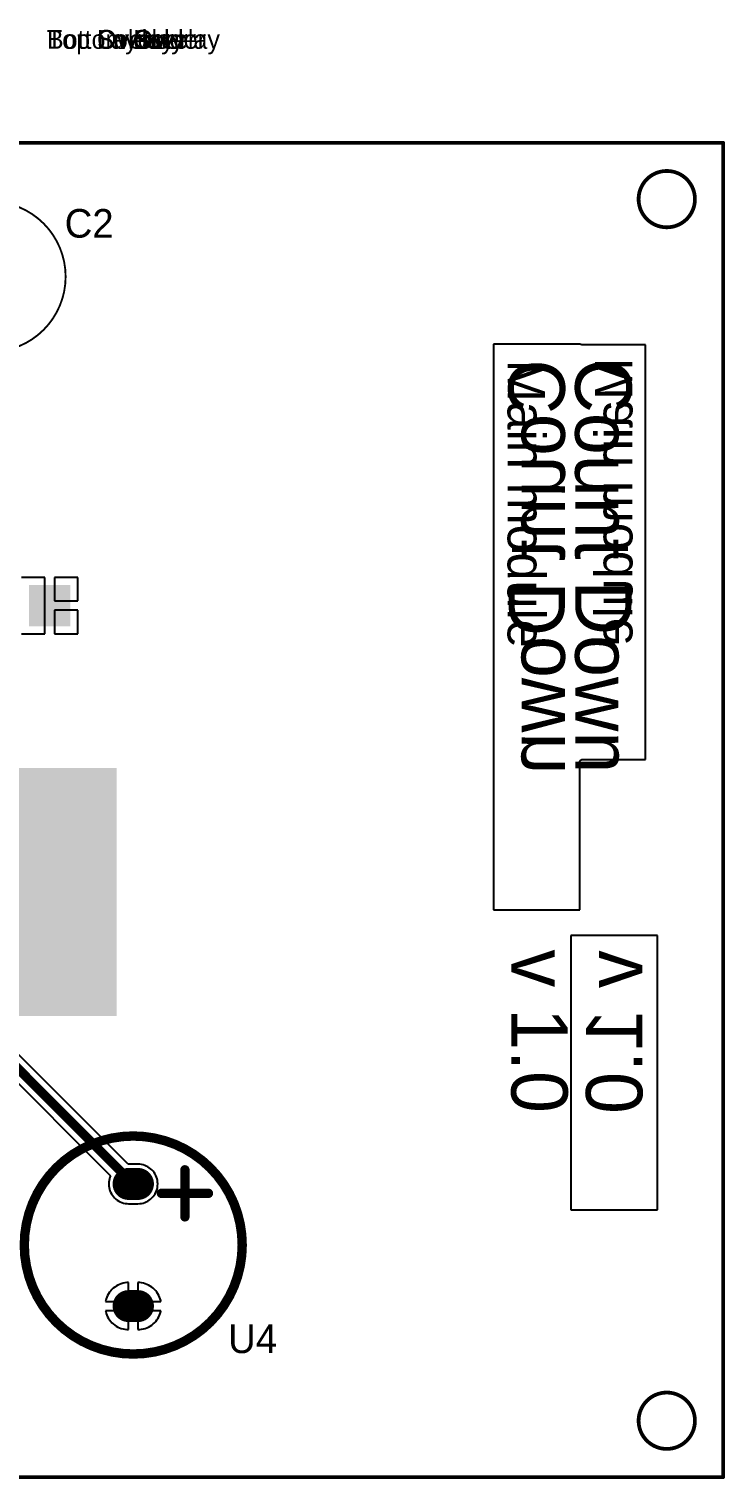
# Model space of a CAD drawing. Header units: millimetres. Extents: x 40 to 140, y 50 to 127.
# Drawn here: x 103 to 140.1, y 49.9 to 127.1 of the extents above; entities that cross this region are included whole.
import ezdxf

# ---------------------------------------------------------------- set-up
doc = ezdxf.new("R2010")
doc.units = ezdxf.units.MM
for name, color, linetype in [('BottomLayer', 5, 'Continuous'), ('BottomOverlay', 54, 'Continuous'), ('BottomSolder', 6, 'Continuous'), ('MultiLayer', 9, 'Continuous'), ('TopLayer', 1, 'Continuous'), ('TopOverlay', 2, 'Continuous'), ('TopPaste', 8, 'Continuous'), ('TopSolder', 216, 'Continuous')]:
    doc.layers.add(name, color=color, linetype=linetype)

msp = doc.modelspace()

# ---------------------------------------------------------------- linework, layer by layer
at = {"layer": 'BottomLayer'}
for p, q in [((40, 121), (140, 121)), ((140, 121), (140, 50)), ((135.747, 118.837), (135.607, 118.577)), ((135.934, 119.066), (135.747, 118.837)), ((136.163, 119.253), (135.934, 119.066)), ((136.423, 119.393), (136.163, 119.253)), ((136.706, 119.478), (136.423, 119.393)), ((137, 119.507), (136.706, 119.478)), ((137.294, 119.478), (137, 119.507)), ((137.577, 119.393), (137.294, 119.478)), ((137.837, 119.253), (137.577, 119.393)), ((138.066, 119.066), (137.837, 119.253)), ((138.253, 118.837), (138.066, 119.066)), ((138.393, 118.577), (138.253, 118.837)), ((135.522, 118.294), (135.493, 118)), ((135.607, 118.577), (135.522, 118.294)), ((138.478, 118.294), (138.393, 118.577)), ((138.507, 118), (138.478, 118.294)), ((135.493, 118), (135.522, 117.706)), ((135.522, 117.706), (135.607, 117.423)), ((135.607, 117.423), (135.747, 117.163)), ((138.253, 117.163), (138.393, 117.423)), ((138.393, 117.423), (138.478, 117.706)), ((138.478, 117.706), (138.507, 118)), ((135.747, 117.163), (135.934, 116.934)), ((135.934, 116.934), (136.163, 116.747)), ((136.163, 116.747), (136.423, 116.607)), ((136.423, 116.607), (136.706, 116.522)), ((136.706, 116.522), (137, 116.493)), ((137, 116.493), (137.294, 116.522)), ((137.294, 116.522), (137.577, 116.607)), ((137.577, 116.607), (137.837, 116.747)), ((137.837, 116.747), (138.066, 116.934)), ((138.066, 116.934), (138.253, 117.163)), ((131.769, 110.275), (127.776, 110.275)), ((127.776, 110.275), (127.776, 80.184)), ((131.769, 110.275), (131.769, 110.275)), ((131.769, 110.275), (131.769, 110.275)), ((132.375, 110.275), (131.769, 110.275)), ((132.476, 110.25), (132.375, 110.275)), ((133.082, 110.25), (132.476, 110.25)), ((132.476, 110.25), (132.476, 110.25)), ((135.875, 110.25), (133.082, 110.25)), ((133.082, 110.25), (133.082, 110.25)), ((133.082, 110.25), (133.082, 110.25)), ((135.875, 88.19), (135.875, 110.25)), ((103.9, 97.875), (102.65, 97.875)), ((103.9, 96.375), (103.9, 97.875)), ((105.65, 97.875), (104.4, 97.875)), ((104.4, 97.875), (104.4, 96.625)), ((105.65, 96.625), (105.65, 97.875)), ((104.4, 96.625), (105.65, 96.625)), ((103.9, 94.875), (103.9, 96.375)), ((105.65, 96.125), (104.4, 96.125)), ((104.4, 96.125), (104.4, 94.875)), ((105.65, 94.875), (105.65, 96.125)), ((102.65, 94.875), (103.9, 94.875)), ((104.4, 94.875), (105.65, 94.875)), ((132.375, 88.089), (132.476, 88.19)), ((132.375, 80.184), (132.375, 88.089)), ((132.476, 88.19), (133.082, 88.19)), ((133.082, 88.19), (133.082, 88.19)), ((133.082, 88.19), (133.082, 88.19)), ((133.082, 88.19), (135.875, 88.19)), ((127.776, 80.184), (132.375, 80.184)), ((136.5, 78.825), (131.901, 78.825)), ((131.901, 78.825), (131.901, 64.229)), ((136.5, 64.229), (136.5, 78.825)), ((108.329, 66.65), (101.59, 73.39)), ((100.972, 72.449), (107.391, 66.03)), ((108.35, 66.651), (108.329, 66.65)), ((108.85, 66.651), (108.35, 66.651)), ((108.942, 66.647), (108.85, 66.651)), ((109.033, 66.635), (108.942, 66.647)), ((109.122, 66.615), (109.033, 66.635)), ((109.209, 66.588), (109.122, 66.615)), ((109.294, 66.553), (109.209, 66.588)), ((109.375, 66.51), (109.294, 66.553)), ((109.453, 66.461), (109.375, 66.51)), ((109.526, 66.405), (109.453, 66.461)), ((109.593, 66.343), (109.526, 66.405)), ((107.303, 65.692), (107.299, 65.6)), ((107.299, 65.6), (107.303, 65.508)), ((107.315, 65.783), (107.303, 65.692)), ((107.335, 65.872), (107.315, 65.783)), ((107.362, 65.959), (107.335, 65.872)), ((107.391, 66.03), (107.362, 65.959)), ((109.655, 66.276), (109.593, 66.343)), ((109.711, 66.203), (109.655, 66.276)), ((109.76, 66.125), (109.711, 66.203)), ((109.803, 66.044), (109.76, 66.125)), ((109.838, 65.959), (109.803, 66.044)), ((109.865, 65.872), (109.838, 65.959)), ((109.885, 65.783), (109.865, 65.872)), ((109.897, 65.692), (109.885, 65.783)), ((109.901, 65.6), (109.897, 65.692)), ((109.897, 65.508), (109.901, 65.6)), ((107.303, 65.508), (107.315, 65.417)), ((107.315, 65.417), (107.335, 65.328)), ((107.335, 65.328), (107.362, 65.241)), ((107.362, 65.241), (107.397, 65.156)), ((107.397, 65.156), (107.44, 65.075)), ((107.44, 65.075), (107.489, 64.997)), ((107.489, 64.997), (107.545, 64.924)), ((107.545, 64.924), (107.607, 64.857)), ((107.607, 64.857), (107.674, 64.795)), ((109.526, 64.795), (109.593, 64.857)), ((109.593, 64.857), (109.655, 64.924)), ((109.655, 64.924), (109.711, 64.997)), ((109.711, 64.997), (109.76, 65.075)), ((109.76, 65.075), (109.803, 65.156)), ((109.803, 65.156), (109.838, 65.241)), ((109.838, 65.241), (109.865, 65.328)), ((109.865, 65.328), (109.885, 65.417)), ((109.885, 65.417), (109.897, 65.508)), ((107.674, 64.795), (107.747, 64.739)), ((107.747, 64.739), (107.824, 64.69)), ((107.824, 64.69), (107.906, 64.647)), ((107.906, 64.647), (107.991, 64.612)), ((107.991, 64.612), (108.078, 64.585)), ((108.078, 64.585), (108.167, 64.565)), ((108.167, 64.565), (108.258, 64.553)), ((108.258, 64.553), (108.35, 64.549)), ((108.35, 64.549), (108.85, 64.549)), ((108.85, 64.549), (108.942, 64.553)), ((108.942, 64.553), (109.033, 64.565)), ((109.033, 64.565), (109.122, 64.585)), ((109.122, 64.585), (109.209, 64.612)), ((109.209, 64.612), (109.294, 64.647)), ((109.294, 64.647), (109.375, 64.69)), ((109.375, 64.69), (109.453, 64.739)), ((109.453, 64.739), (109.526, 64.795)), ((131.901, 64.229), (136.5, 64.229)), ((107.782, 60.215), (107.696, 60.167)), ((107.871, 60.256), (107.782, 60.215)), ((107.963, 60.29), (107.871, 60.256)), ((108.058, 60.316), (107.963, 60.29)), ((108.154, 60.336), (108.058, 60.316)), ((108.252, 60.347), (108.154, 60.336)), ((108.35, 60.351), (108.252, 60.347)), ((108.35, 59.35), (108.35, 60.351)), ((108.35, 60.351), (108.35, 60.351)), ((108.948, 60.347), (108.85, 60.351)), ((108.85, 60.351), (108.85, 60.351)), ((108.85, 60.351), (108.85, 59.35)), ((109.046, 60.336), (108.948, 60.347)), ((109.142, 60.316), (109.046, 60.336)), ((109.237, 60.29), (109.142, 60.316)), ((109.329, 60.256), (109.237, 60.29)), ((109.418, 60.215), (109.329, 60.256)), ((109.504, 60.167), (109.418, 60.215)), ((107.16, 59.487), (107.134, 59.392)), ((107.194, 59.579), (107.16, 59.487)), ((107.235, 59.668), (107.194, 59.579)), ((107.283, 59.754), (107.235, 59.668)), ((107.338, 59.835), (107.283, 59.754)), ((107.399, 59.912), (107.338, 59.835)), ((107.465, 59.985), (107.399, 59.912)), ((107.538, 60.051), (107.465, 59.985)), ((107.615, 60.112), (107.538, 60.051)), ((107.696, 60.167), (107.615, 60.112)), ((109.585, 60.112), (109.504, 60.167)), ((109.662, 60.051), (109.585, 60.112)), ((109.735, 59.985), (109.662, 60.051)), ((109.801, 59.912), (109.735, 59.985)), ((109.862, 59.835), (109.801, 59.912)), ((109.917, 59.754), (109.862, 59.835)), ((109.965, 59.668), (109.917, 59.754)), ((110.006, 59.579), (109.965, 59.668)), ((110.04, 59.487), (110.006, 59.579)), ((110.066, 59.392), (110.04, 59.487)), ((107.134, 59.392), (107.125, 59.35)), ((107.125, 59.35), (108.35, 59.35)), ((108.35, 58.85), (107.125, 58.85)), ((107.125, 58.85), (107.134, 58.808)), ((107.134, 58.808), (107.16, 58.713)), ((107.16, 58.713), (107.194, 58.621)), ((108.35, 57.849), (108.35, 58.85)), ((108.85, 59.35), (110.075, 59.35)), ((110.075, 58.85), (108.85, 58.85)), ((108.85, 58.85), (108.85, 57.849)), ((110.006, 58.621), (110.04, 58.713)), ((110.04, 58.713), (110.066, 58.808)), ((110.075, 59.35), (110.066, 59.392)), ((110.066, 58.808), (110.075, 58.85)), ((107.194, 58.621), (107.235, 58.532)), ((107.235, 58.532), (107.283, 58.446)), ((107.283, 58.446), (107.338, 58.365)), ((107.338, 58.365), (107.399, 58.288)), ((107.399, 58.288), (107.465, 58.215)), ((107.465, 58.215), (107.538, 58.149)), ((107.538, 58.149), (107.615, 58.088)), ((107.615, 58.088), (107.696, 58.033)), ((107.696, 58.033), (107.782, 57.985)), ((107.782, 57.985), (107.871, 57.944)), ((107.871, 57.944), (107.963, 57.91)), ((107.963, 57.91), (108.058, 57.884)), ((108.058, 57.884), (108.154, 57.864)), ((109.046, 57.864), (109.142, 57.884)), ((109.142, 57.884), (109.237, 57.91)), ((109.237, 57.91), (109.329, 57.944)), ((109.329, 57.944), (109.418, 57.985)), ((109.418, 57.985), (109.504, 58.033)), ((109.504, 58.033), (109.585, 58.088)), ((109.585, 58.088), (109.662, 58.149)), ((109.662, 58.149), (109.735, 58.215)), ((109.735, 58.215), (109.801, 58.288)), ((109.801, 58.288), (109.862, 58.365)), ((109.862, 58.365), (109.917, 58.446)), ((109.917, 58.446), (109.965, 58.532)), ((109.965, 58.532), (110.006, 58.621)), ((108.154, 57.864), (108.252, 57.853)), ((108.252, 57.853), (108.35, 57.849)), ((108.35, 57.849), (108.35, 57.849)), ((108.85, 57.849), (108.948, 57.853)), ((108.85, 57.849), (108.85, 57.849)), ((108.948, 57.853), (109.046, 57.864)), ((135.934, 54.066), (135.747, 53.837)), ((136.163, 54.253), (135.934, 54.066)), ((136.423, 54.393), (136.163, 54.253)), ((136.706, 54.478), (136.423, 54.393)), ((137, 54.507), (136.706, 54.478)), ((137.294, 54.478), (137, 54.507)), ((137.577, 54.393), (137.294, 54.478)), ((137.837, 54.253), (137.577, 54.393)), ((138.066, 54.066), (137.837, 54.253)), ((138.253, 53.837), (138.066, 54.066)), ((135.522, 53.294), (135.493, 53)), ((135.607, 53.577), (135.522, 53.294)), ((135.747, 53.837), (135.607, 53.577)), ((138.393, 53.577), (138.253, 53.837)), ((138.478, 53.294), (138.393, 53.577)), ((138.507, 53), (138.478, 53.294)), ((135.493, 53), (135.522, 52.706)), ((135.522, 52.706), (135.607, 52.423)), ((138.393, 52.423), (138.478, 52.706)), ((138.478, 52.706), (138.507, 53)), ((135.607, 52.423), (135.747, 52.163)), ((135.747, 52.163), (135.934, 51.934)), ((135.934, 51.934), (136.163, 51.747)), ((136.163, 51.747), (136.423, 51.607)), ((137.577, 51.607), (137.837, 51.747)), ((137.837, 51.747), (138.066, 51.934)), ((138.066, 51.934), (138.253, 52.163)), ((138.253, 52.163), (138.393, 52.423)), ((136.423, 51.607), (136.706, 51.522)), ((136.706, 51.522), (137, 51.493)), ((137, 51.493), (137.294, 51.522)), ((137.294, 51.522), (137.577, 51.607)), ((140, 50), (40.707, 50))]:
    msp.add_line(p, q, dxfattribs=at)
for points, const_width in [([(101.2, 73), (108.6, 65.6)], 0.5), ([(108.85, 65.6), (108.35, 65.6)], 1.5), ([(108.85, 59.1), (108.35, 59.1)], 1.5)]:
    msp.add_lwpolyline(points, dxfattribs=dict(at, const_width=const_width))
for points, const_width in [([(107.975, 65.6, 1), (108.725, 65.6, 1)], 0.75), ([(108.475, 65.6, 1), (109.225, 65.6, 1)], 0.75), ([(108.475, 65.6, 1), (108.725, 65.6, 1)], 0.25), ([(107.975, 59.1, 1), (108.725, 59.1, 1)], 0.75), ([(108.475, 59.1, 1), (109.225, 59.1, 1)], 0.75)]:
    msp.add_lwpolyline(points, format="xyb", close=True, dxfattribs=dict(at, const_width=const_width))
msp.add_solid([(105.15, 95.375), (105.15, 97.375), (103.15, 95.375), (103.15, 97.375)], dxfattribs=at)
at = {"layer": 'BottomSolder', "const_width": 1.7}
for points in [[(108.85, 65.6), (108.35, 65.6)], [(108.85, 59.1), (108.35, 59.1)]]:
    msp.add_lwpolyline(points, dxfattribs=at)
at = {"layer": 'BottomSolder', "const_width": 0.85}
for points in [[(107.925, 65.6, 1), (108.775, 65.6, 1)], [(108.425, 65.6, 1), (109.275, 65.6, 1)], [(107.925, 59.1, 1), (108.775, 59.1, 1)], [(108.425, 59.1, 1), (109.275, 59.1, 1)]]:
    msp.add_lwpolyline(points, format="xyb", close=True, dxfattribs=at)
at = {"layer": 'BottomSolder'}
msp.add_solid([(105.25, 95.275), (105.25, 97.475), (103.05, 95.275), (103.05, 97.475)], dxfattribs=at)
at = {"layer": 'MultiLayer'}
for p, q in [((135.747, 118.837), (135.607, 118.577)), ((135.934, 119.066), (135.747, 118.837)), ((136.163, 119.253), (135.934, 119.066)), ((136.423, 119.393), (136.163, 119.253)), ((136.706, 119.478), (136.423, 119.393)), ((137, 119.507), (136.706, 119.478)), ((137.294, 119.478), (137, 119.507)), ((137, 119.507), (137, 119.507)), ((137.577, 119.393), (137.294, 119.478)), ((137.837, 119.253), (137.577, 119.393)), ((138.066, 119.066), (137.837, 119.253)), ((138.253, 118.837), (138.066, 119.066)), ((138.393, 118.577), (138.253, 118.837)), ((135.522, 118.294), (135.493, 118)), ((135.607, 118.577), (135.522, 118.294)), ((138.478, 118.294), (138.393, 118.577)), ((138.507, 118), (138.478, 118.294)), ((135.493, 118), (135.493, 118)), ((135.493, 118), (135.522, 117.706)), ((135.522, 117.706), (135.607, 117.423)), ((135.607, 117.423), (135.747, 117.163)), ((138.253, 117.163), (138.393, 117.423)), ((138.393, 117.423), (138.478, 117.706)), ((138.478, 117.706), (138.507, 118)), ((138.507, 118), (138.507, 118)), ((135.747, 117.163), (135.934, 116.934)), ((135.934, 116.934), (136.163, 116.747)), ((136.163, 116.747), (136.423, 116.607)), ((136.423, 116.607), (136.706, 116.522)), ((136.706, 116.522), (137, 116.493)), ((137, 116.493), (137.294, 116.522)), ((137.294, 116.522), (137.577, 116.607)), ((137.577, 116.607), (137.837, 116.747)), ((137.837, 116.747), (138.066, 116.934)), ((138.066, 116.934), (138.253, 117.163)), ((137, 116.493), (137, 116.493)), ((135.934, 54.066), (135.747, 53.837)), ((136.163, 54.253), (135.934, 54.066)), ((136.423, 54.393), (136.163, 54.253)), ((136.706, 54.478), (136.423, 54.393)), ((137, 54.507), (136.706, 54.478)), ((137.294, 54.478), (137, 54.507)), ((137, 54.507), (137, 54.507)), ((137.577, 54.393), (137.294, 54.478)), ((137.837, 54.253), (137.577, 54.393)), ((138.066, 54.066), (137.837, 54.253)), ((138.253, 53.837), (138.066, 54.066)), ((135.522, 53.294), (135.493, 53)), ((135.607, 53.577), (135.522, 53.294)), ((135.747, 53.837), (135.607, 53.577)), ((138.393, 53.577), (138.253, 53.837)), ((138.478, 53.294), (138.393, 53.577)), ((138.507, 53), (138.478, 53.294)), ((135.493, 53), (135.493, 53)), ((135.493, 53), (135.522, 52.706)), ((135.522, 52.706), (135.607, 52.423)), ((138.393, 52.423), (138.478, 52.706)), ((138.478, 52.706), (138.507, 53)), ((138.507, 53), (138.507, 53)), ((135.607, 52.423), (135.747, 52.163)), ((135.747, 52.163), (135.934, 51.934)), ((135.934, 51.934), (136.163, 51.747)), ((136.163, 51.747), (136.423, 51.607)), ((137.577, 51.607), (137.837, 51.747)), ((137.837, 51.747), (138.066, 51.934)), ((138.066, 51.934), (138.253, 52.163)), ((138.253, 52.163), (138.393, 52.423)), ((136.423, 51.607), (136.706, 51.522)), ((136.706, 51.522), (137, 51.493)), ((137, 51.493), (137.294, 51.522)), ((137, 51.493), (137, 51.493)), ((137.294, 51.522), (137.577, 51.607))]:
    msp.add_line(p, q, dxfattribs=at)
at = {"layer": 'TopLayer', "const_width": 1.5}
for points in [[(108.85, 65.6), (108.35, 65.6)], [(108.85, 59.1), (108.35, 59.1)]]:
    msp.add_lwpolyline(points, dxfattribs=at)
at = {"layer": 'TopLayer', "const_width": 0.75}
for points in [[(107.975, 65.6, 1), (108.725, 65.6, 1)], [(108.475, 65.6, 1), (109.225, 65.6, 1)], [(107.975, 59.1, 1), (108.725, 59.1, 1)], [(108.475, 59.1, 1), (109.225, 59.1, 1)]]:
    msp.add_lwpolyline(points, format="xyb", close=True, dxfattribs=at)
at = {"layer": 'TopLayer'}
for points in [[(105.15, 95.375), (105.15, 97.375), (103.15, 95.375), (103.15, 97.375)], [(107.61, 74.635), (107.61, 87.635), (95.61, 74.635), (95.61, 87.635)]]:
    msp.add_solid(points, dxfattribs=at)
at = {"layer": 'TopOverlay'}
for points, const_width in [([(40, 121), (140, 121)], 0.2), ([(139.9, 121.1), (140, 121)], 0.001), ([(140, 50), (140, 121)], 0.2), ([(111.35, 63.85), (111.35, 66.35)], 0.5), ([(110.1, 65.1), (112.6, 65.1)], 0.5), ([(40, 50), (140, 50)], 0.2)]:
    msp.add_lwpolyline(points, dxfattribs=dict(at, const_width=const_width))
for points, const_width in [([(139.899, 121.1, 1), (139.9, 121.1, 1)], 0.0005), ([(139.95, 121, 1), (140.05, 121, 1)], 0.1), ([(139.95, 121, 1), (140.05, 121, 1)], 0.1), ([(140, 121, 1), (140, 121, 1)], 0.0005), ([(138.5, 118, 1), (135.5, 118, 1)], 0.2), ([(135.45, 118, 1), (135.55, 118, 1)], 0.1), ([(138.45, 118, 1), (138.55, 118, 1)], 0.1), ([(105, 113.875, 1), (97, 113.875, 1)], 0.1), ([(104.975, 113.875, 1), (105.025, 113.875, 1)], 0.05), ([(114.4, 62.35, 1), (102.8, 62.35, 1)], 0.5), ([(111.225, 66.35, 1), (111.475, 66.35, 1)], 0.25), ([(109.975, 65.1, 1), (110.225, 65.1, 1)], 0.25), ([(112.475, 65.1, 1), (112.725, 65.1, 1)], 0.25), ([(111.225, 63.85, 1), (111.475, 63.85, 1)], 0.25), ([(114.275, 62.35, 1), (114.525, 62.35, 1)], 0.25), ([(138.5, 53, 1), (135.5, 53, 1)], 0.2), ([(135.45, 53, 1), (135.55, 53, 1)], 0.1), ([(138.45, 53, 1), (138.55, 53, 1)], 0.1), ([(139.95, 50, 1), (140.05, 50, 1)], 0.1), ([(139.95, 50, 1), (140.05, 50, 1)], 0.1)]:
    msp.add_lwpolyline(points, format="xyb", close=True, dxfattribs=dict(at, const_width=const_width))
at = {"layer": 'TopPaste'}
msp.add_solid([(107.61, 74.635), (107.61, 87.635), (95.61, 74.635), (95.61, 87.635)], dxfattribs=at)
at = {"layer": 'TopSolder', "const_width": 1.7}
for points in [[(108.85, 65.6), (108.35, 65.6)], [(108.85, 59.1), (108.35, 59.1)]]:
    msp.add_lwpolyline(points, dxfattribs=at)
at = {"layer": 'TopSolder', "const_width": 0.85}
for points in [[(107.925, 65.6, 1), (108.775, 65.6, 1)], [(108.425, 65.6, 1), (109.275, 65.6, 1)], [(107.925, 59.1, 1), (108.775, 59.1, 1)], [(108.425, 59.1, 1), (109.275, 59.1, 1)]]:
    msp.add_lwpolyline(points, format="xyb", close=True, dxfattribs=at)
at = {"layer": 'TopSolder'}
for points in [[(105.25, 95.275), (105.25, 97.475), (103.05, 95.275), (103.05, 97.475)], [(107.71, 74.535), (107.71, 87.735), (95.51, 74.535), (95.51, 87.735)]]:
    msp.add_solid(points, dxfattribs=at)

# ---------------------------------------------------------------- texts
at = {"layer": 'BottomLayer'}
msp.add_text('Bottom Layer', height=1, rotation=360, dxfattribs=at).set_placement((104, 126))
at = {"layer": 'BottomLayer', "text_generation_flag": 2}
for s, height, p in [('Count Down', 3, (131.575, 109.475)), ('Main module', 2, (135.175, 109.55)), ('v 1.0', 3, (135.7, 78.025))]:
    msp.add_text(s, height=height, rotation=90, dxfattribs=at).set_placement(p)
at = {"layer": 'BottomOverlay'}
msp.add_text('Bottom Overlay', height=1, rotation=360, dxfattribs=at).set_placement((104, 126))
at = {"layer": 'BottomSolder'}
msp.add_text('Bottom Solder', height=1, rotation=360, dxfattribs=at).set_placement((104, 126))
at = {"layer": 'TopLayer'}
msp.add_text('Top Layer', height=1, rotation=360, dxfattribs=at).set_placement((104, 126))
at = {"layer": 'TopOverlay'}
for s, height, rotation, p in [('Top Overlay', 1, 360, (104, 126)), ('C2', 1.524, 360, (104.95, 115.95)), ('Main module', 2, 270, (128.525, 109.45)), ('Count Down', 3, 270, (132.125, 109.525)), ('v 1.0', 3, 270, (128.725, 78.075)), ('U4', 1.524, 360, (113.65, 56.6))]:
    msp.add_text(s, height=height, rotation=rotation, dxfattribs=at).set_placement(p)
at = {"layer": 'TopSolder'}
msp.add_text('Top Solder', height=1, rotation=360, dxfattribs=at).set_placement((104, 126))

doc.saveas('drawing.dxf')
